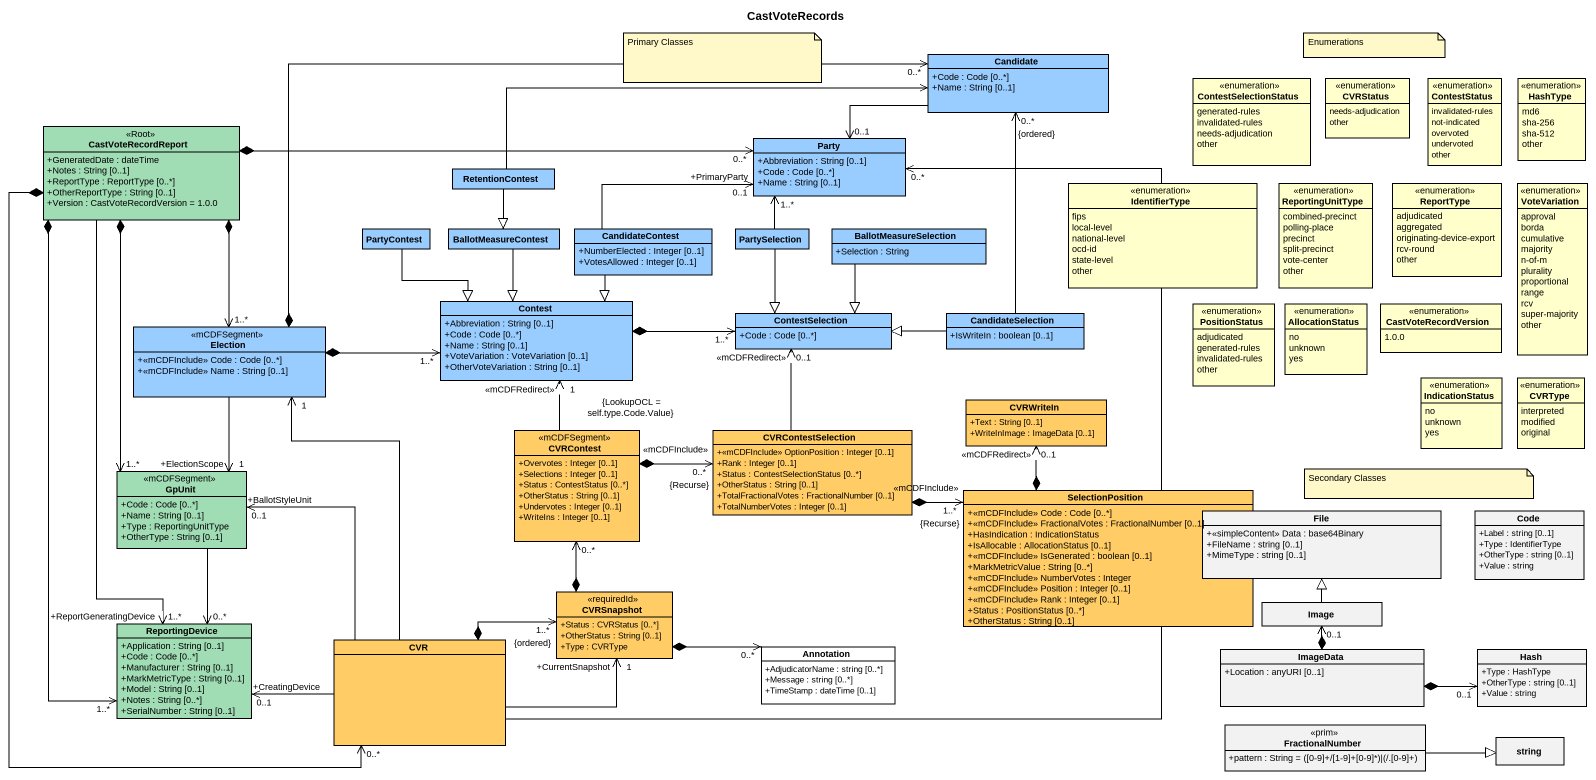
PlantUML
@startuml
title CastVoteRecords
hide circle
hide empty members
skinparam classAttributeIconSize 0
class Candidate #99CCFF {
  +Code : Code [0..*]
  +Name : String [0..1]
}
enum ContestSelectionStatus #FFFFCC {
  generated-rules
  invalidated-rules
  needs-adjudication
  other
}
enum CVRStatus #FFFFCC {
  needs-adjudication
  other
}
enum ContestStatus #FFFFCC {
  invalidated-rules
  not-indicated
  overvoted
  undervoted
  other
}
enum HashType #FFFFCC {
  md6
  sha-256
  sha-512
  other
}
class CastVoteRecordReport <<Root>> #A0DCB4 {
  +GeneratedDate : dateTime
  +Notes : String [0..1]
  +ReportType : ReportType [0..*]
  +OtherReportType : String [0..1]
  +Version : CastVoteRecordVersion = 1.0.0
}
class RetentionContest #99CCFF
class Party #99CCFF {
  +Abbreviation : String [0..1]
  +Code : Code [0..*]
  +Name : String [0..1]
}
enum IdentifierType #FFFFCC {
  fips
  local-level
  national-level
  ocd-id
  state-level
  other
}
enum ReportingUnitType #FFFFCC {
  combined-precinct
  polling-place
  precinct
  split-precinct
  vote-center
  other
}
enum ReportType #FFFFCC {
  adjudicated
  aggregated
  originating-device-export
  rcv-round
  other
}
enum VoteVariation #FFFFCC {
  approval
  borda
  cumulative
  majority
  n-of-m
  plurality
  proportional
  range
  rcv
  super-majority
  other
}
class PartyContest #99CCFF
class BallotMeasureContest #99CCFF
class CandidateContest #99CCFF {
  +NumberElected : Integer [0..1]
  +VotesAllowed : Integer [0..1]
}
class PartySelection #99CCFF
class BallotMeasureSelection #99CCFF {
  +Selection : String
}
class Election <<mCDFSegment>> #99CCFF {
  +<<mCDFInclude>> Code : Code [0..*]
  +<<mCDFInclude>> Name : String [0..1]
}
class Contest #99CCFF {
  +Abbreviation : String [0..1]
  +Code : Code [0..*]
  +Name : String [0..1]
  +VoteVariation : VoteVariation [0..1]
  +OtherVoteVariation : String [0..1]
}
class ContestSelection #99CCFF {
  +Code : Code [0..*]
}
class CandidateSelection #99CCFF {
  +IsWriteIn : boolean [0..1]
}
enum PositionStatus #FFFFCC {
  adjudicated
  generated-rules
  invalidated-rules
  other
}
enum AllocationStatus #FFFFCC {
  no
  unknown
  yes
}
enum CastVoteRecordVersion #FFFFCC {
  1.0.0
}
class CVRWriteIn #FFCC66 {
  +Text : String [0..1]
  +WriteInImage : ImageData [0..1]
}
enum IndicationStatus #FFFFCC {
  no
  unknown
  yes
}
enum CVRType #FFFFCC {
  interpreted
  modified
  original
}
class CVRContest <<mCDFSegment>> #FFCC66 {
  +Overvotes : Integer [0..1]
  +Selections : Integer [0..1]
  +Status : ContestStatus [0..*]
  +OtherStatus : String [0..1]
  +Undervotes : Integer [0..1]
  +WriteIns : Integer [0..1]
}
class CVRContestSelection #FFCC66 {
  +<<mCDFInclude>> OptionPosition : Integer [0..1]
  +Rank : Integer [0..1]
  +Status : ContestSelectionStatus [0..*]
  +OtherStatus : String [0..1]
  +TotalFractionalVotes : FractionalNumber [0..1]
  +TotalNumberVotes : Integer [0..1]
}
class GpUnit <<mCDFSegment>> #A0DCB4 {
  +Code : Code [0..*]
  +Name : String [0..1]
  +Type : ReportingUnitType
  +OtherType : String [0..1]
}
class SelectionPosition #FFCC66 {
  +<<mCDFInclude>> Code : Code [0..*]
  +<<mCDFInclude>> FractionalVotes : FractionalNumber [0..1]
  +HasIndication : IndicationStatus
  +IsAllocable : AllocationStatus [0..1]
  +<<mCDFInclude>> IsGenerated : boolean [0..1]
  +MarkMetricValue : String [0..*]
  +<<mCDFInclude>> NumberVotes : Integer
  +<<mCDFInclude>> Position : Integer [0..1]
  +<<mCDFInclude>> Rank : Integer [0..1]
  +Status : PositionStatus [0..*]
  +OtherStatus : String [0..1]
}
class "File" as File_ {
  +<<simpleContent>> Data : base64Binary
  +FileName : string [0..1]
  +MimeType : string [0..1]
}
class Code {
  +Label : string [0..1]
  +Type : IdentifierType
  +OtherType : string [0..1]
  +Value : string
}
class CVRSnapshot <<requiredId>> #FFCC66 {
  +Status : CVRStatus [0..*]
  +OtherStatus : String [0..1]
  +Type : CVRType
}
class Image
class ReportingDevice #A0DCB4 {
  +Application : String [0..1]
  +Code : Code [0..*]
  +Manufacturer : String [0..1]
  +MarkMetricType : String [0..1]
  +Model : String [0..1]
  +Notes : String [0..*]
  +SerialNumber : String [0..1]
}
class CVR #FFCC66
class "Annotation" as Annotation_ #FFFFFF {
  +AdjudicatorName : string [0..*]
  +Message : string [0..*]
  +TimeStamp : dateTime [0..1]
}
class ImageData {
  +Location : anyURI [0..1]
}
class Hash {
  +Type : HashType
  +OtherType : string [0..1]
  +Value : string
}
class FractionalNumber <<prim>> {
  {field} +pattern : String = ([0-9]+/[1-9]+[0-9]*)|(/.[0-9]+)
}
class string
Candidate -left-> "0..1" Party
CastVoteRecordReport *-right-> "0..*" Party
CastVoteRecordReport *--> "1..*" Election
CastVoteRecordReport *--> "1..*" GpUnit
CastVoteRecordReport --> "+ReportGeneratingDevice\n1..*" ReportingDevice
CastVoteRecordReport *--> "1..*" ReportingDevice
CastVoteRecordReport *--> "0..*" CVR
RetentionContest -right-> Candidate
RetentionContest --|> BallotMeasureContest
PartyContest --|> Contest
BallotMeasureContest --|> Contest
CandidateContest -right-> "+PrimaryParty\n0..1" Party
CandidateContest --|> Contest
PartySelection -up-> "1..*" Party
PartySelection --|> ContestSelection
BallotMeasureSelection --|> ContestSelection
Election *-right-> "0..*" Candidate
Election *-right-> "1..*" Contest
Election --> "+ElectionScope\n1" GpUnit
Contest *-right-> "1..*" ContestSelection
CandidateSelection -up-> "0..*\n{ordered}" Candidate
CandidateSelection -left-|> ContestSelection
CVRContest -up-> "1\n<<mCDFRedirect>>\n{LookupOCL = self.type.Code.Value}" Contest
CVRContest *-right-> "0..*\n<<mCDFInclude>>\n{Recurse}" CVRContestSelection
CVRContestSelection -up-> "0..1\n<<mCDFRedirect>>" ContestSelection
CVRContestSelection *-right-> "1..*\n<<mCDFInclude>>\n{Recurse}" SelectionPosition
GpUnit --> "0..*" ReportingDevice
SelectionPosition *-up-> "0..1\n<<mCDFRedirect>>" CVRWriteIn
CVRSnapshot *-up-> "0..*" CVRContest
CVRSnapshot *-right-> "0..*" Annotation_
Image -up-|> File_
CVR -up-> "0..*" Party
CVR -up-> "1" Election
CVR -up-> "+BallotStyleUnit\n0..1" GpUnit
CVR *-right-> "1..*\n{ordered}" CVRSnapshot
CVR -right-> "1\n+CurrentSnapshot" CVRSnapshot
CVR -left-> "+CreatingDevice\n0..1" ReportingDevice
ImageData *-up-> "0..1" Image
ImageData *-right-> "0..1" Hash
FractionalNumber -right-|> string
note as N1
  Primary Classes
end note
note as N2
  Enumerations
end note
note as N3
  Secondary Classes
end note
@enduml
